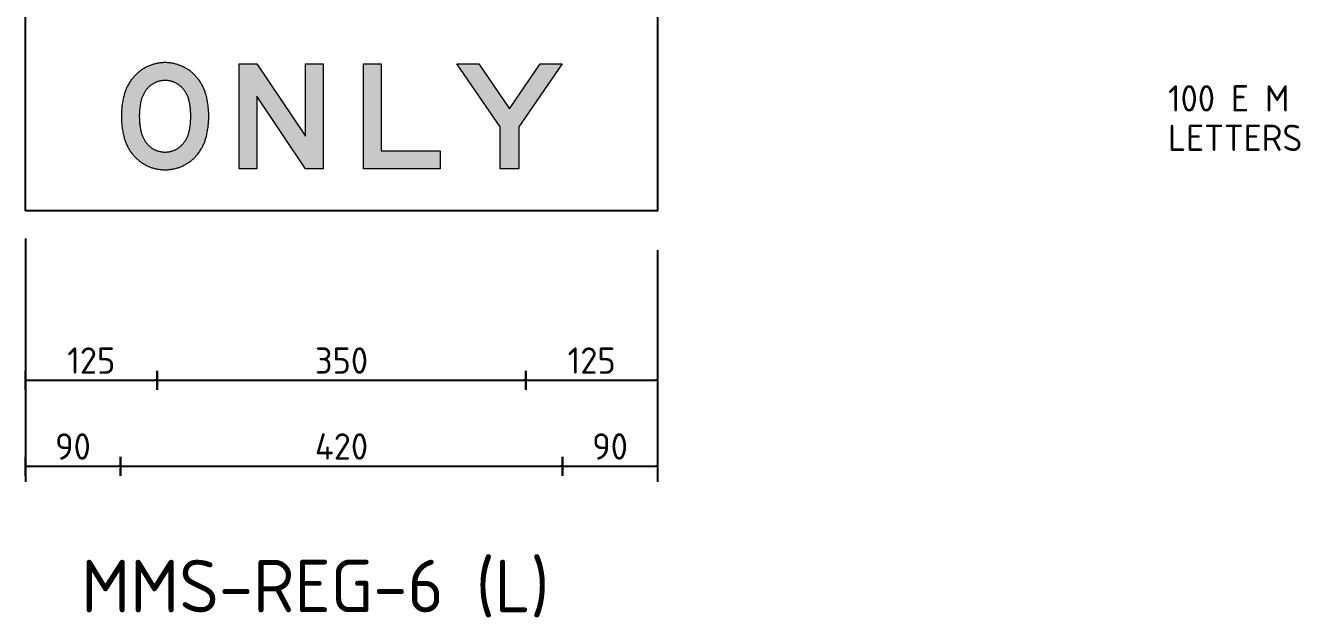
# Model space of a CAD drawing. Extents: x 0 to 420, y 0 to 297.
# Drawn here: x 80.7 to 201.7, y 155.5 to 211.7 of the extents above; entities that cross this region are included whole.
import ezdxf

# ---------------------------------------------------------------- set-up
doc = ezdxf.new("R2010")
doc.units = 0
doc.header["$LTSCALE"] = 0.3
doc.header["$MEASUREMENT"] = 0
doc.header["$PDMODE"] = 3
doc.layers.get('0').update_dxf_attribs({"linetype": 'CONTINUOUS'})
doc.layers.get('DEFPOINTS').update_dxf_attribs({"linetype": 'CONTINUOUS'})
for name, color, linetype in [('COMMENTS', 4, 'CONTINUOUS'), ('L25', 1, 'CONTINUOUS'), ('L35', 3, 'CONTINUOUS'), ('L50', 7, 'CONTINUOUS'), ('T25', 1, 'CONTINUOUS')]:
    doc.layers.add(name, color=color, linetype=linetype)
doc.styles.add('iso', font='iso3098b.shx')
doc.dimstyles.new('SIGNSDIM', dxfattribs={"dimtxt": 2.5, "dimasz": 0.2, "dimexe": 1.5, "dimexo": 2, "dimtad": 1, "dimdec": 4, "dimlfac": 10, "dimrnd": 1, "dimdsep": 46, "dimtxsty": 'iso', "dimblk": 'SGNDIM', "dimcen": 2.5, "dimse2": 1, "dimadec": 0, "dimazin": 0, "dimtfac": 1, "dimtdec": 4, "dimtix": 1, "dimtmove": 0, "dimatfit": 3, "dimldrblk": 'SGNDIM', "dimfxl": 1, "dimtolj": 1, "dimtzin": 0, "dimarcsym": 0})

# ---------------------------------------------------------------- blocks, each defined once
blk = doc.blocks.new('SGNDIM')
for p, q in [((0, 0), (-1, 0)), ((0, 4.5), (0, -4.5))]:
    blk.add_line(p, q)
blk = doc.blocks.new('*D3')
at = {"layer": 'DEFPOINTS', "color": 0}
for p in [(93.18883004244375, 201.4625686127101), (80.69893726384618, 193.5039175464923), (93.18883004244375, 178.0223832293132)]:
    blk.add_point(p, dxfattribs=at)
at = {"layer": 'T25', "color": 0, "lineweight": -2}
for p, q in [((80.69893726384618, 191.5039175464923), (80.69893726384618, 176.5223832293132)), ((80.89893726384618, 178.0223832293132), (92.98883004244375, 178.0223832293132))]:
    blk.add_line(p, q, dxfattribs=at)
at = {"layer": 'T25', "color": 0, "lineweight": -2, "xscale": 0.2, "yscale": 0.2, "zscale": 0.2, "rotation": 180}
blk.add_blockref('SGNDIM', (80.69893726384618, 178.0223832293132), dxfattribs=at)
at = {"layer": 'T25', "color": 0, "lineweight": -2, "xscale": 0.2, "yscale": 0.2, "zscale": 0.2}
blk.add_blockref('SGNDIM', (93.18883004244375, 178.0223832293132), dxfattribs=at)
at = {"layer": 'T25', "color": 0, "insert": (86.94388365314497, 179.8973832293132), "char_height": 2.5, "attachment_point": 5, "style": 'iso'}
blk.add_mtext('\\A1;125', dxfattribs=at)
blk = doc.blocks.new('*D4')
at = {"layer": 'DEFPOINTS', "color": 0}
for p in [(128.2090444852487, 201.3815366358817), (140.6989372638462, 192.3924640361748), (140.6989372638462, 178.0223832293132)]:
    blk.add_point(p, dxfattribs=at)
at = {"layer": 'T25', "color": 0, "lineweight": -2}
for p, q in [((140.6989372638462, 190.3924640361748), (140.6989372638462, 176.5223832293132)), ((128.4090444852486, 178.0223832293132), (140.4989372638462, 178.0223832293132))]:
    blk.add_line(p, q, dxfattribs=at)
at = {"layer": 'T25', "color": 0, "lineweight": -2, "xscale": 0.2, "yscale": 0.2, "zscale": 0.2, "rotation": 180}
blk.add_blockref('SGNDIM', (128.2090444852487, 178.0223832293132), dxfattribs=at)
at = {"layer": 'T25', "color": 0, "lineweight": -2, "xscale": 0.2, "yscale": 0.2, "zscale": 0.2}
blk.add_blockref('SGNDIM', (140.6989372638462, 178.0223832293132), dxfattribs=at)
at = {"layer": 'T25', "color": 0, "insert": (134.4539908745474, 179.8973832293132), "char_height": 2.5, "attachment_point": 5, "style": 'iso'}
blk.add_mtext('\\A1;125', dxfattribs=at)
blk = doc.blocks.new('*D8')
at = {"layer": 'DEFPOINTS', "color": 0}
for p in [(89.7087869725816, 195.8884151177892), (80.69893726384618, 182.0843361841211), (89.7087869725816, 169.8535556895479)]:
    blk.add_point(p, dxfattribs=at)
at = {"layer": 'T25', "color": 0, "lineweight": -2}
for p, q in [((80.69893726384618, 180.0843361841211), (80.69893726384618, 168.3535556895479)), ((80.89893726384618, 169.8535556895479), (89.5087869725816, 169.8535556895479))]:
    blk.add_line(p, q, dxfattribs=at)
at = {"layer": 'T25', "color": 0, "lineweight": -2, "xscale": 0.2, "yscale": 0.2, "zscale": 0.2, "rotation": 180}
blk.add_blockref('SGNDIM', (80.69893726384618, 169.8535556895479), dxfattribs=at)
at = {"layer": 'T25', "color": 0, "lineweight": -2, "xscale": 0.2, "yscale": 0.2, "zscale": 0.2}
blk.add_blockref('SGNDIM', (89.7087869725816, 169.8535556895479), dxfattribs=at)
at = {"layer": 'T25', "color": 0, "insert": (85.20386211821389, 171.7285556895479), "char_height": 2.5, "attachment_point": 5, "style": 'iso'}
blk.add_mtext('\\A1;90', dxfattribs=at)
blk = doc.blocks.new('*D9')
at = {"layer": 'DEFPOINTS', "color": 0}
for p in [(131.6890875551107, 196.0676725002574), (140.6989372638461, 185.6769033525966), (140.6989372638461, 169.8535556895479)]:
    blk.add_point(p, dxfattribs=at)
at = {"layer": 'T25', "color": 0, "lineweight": -2}
for p, q in [((140.6989372638461, 183.6769033525966), (140.6989372638461, 168.3535556895479)), ((131.8890875551107, 169.8535556895479), (140.4989372638461, 169.8535556895479))]:
    blk.add_line(p, q, dxfattribs=at)
at = {"layer": 'T25', "color": 0, "lineweight": -2, "xscale": 0.2, "yscale": 0.2, "zscale": 0.2, "rotation": 180}
blk.add_blockref('SGNDIM', (131.6890875551107, 169.8535556895479), dxfattribs=at)
at = {"layer": 'T25', "color": 0, "lineweight": -2, "xscale": 0.2, "yscale": 0.2, "zscale": 0.2}
blk.add_blockref('SGNDIM', (140.6989372638461, 169.8535556895479), dxfattribs=at)
at = {"layer": 'T25', "color": 0, "insert": (136.1940124094784, 171.7285556895479), "char_height": 2.5, "attachment_point": 5, "style": 'iso'}
blk.add_mtext('\\A1;90', dxfattribs=at)
blk = doc.blocks.new('*D11')
at = {"layer": 'DEFPOINTS', "color": 0}
for p in [(93.18883004244375, 179.6593249019581), (128.2090444852486, 179.6593249019581), (128.2090444852486, 178.0223832293132)]:
    blk.add_point(p, dxfattribs=at)
at = {"layer": 'T25', "color": 0, "lineweight": -2}
blk.add_line((93.38883004244376, 178.0223832293132), (128.0090444852486, 178.0223832293132), dxfattribs=at)
at = {"layer": 'T25', "color": 0, "lineweight": -2, "xscale": 0.2, "yscale": 0.2, "zscale": 0.2, "rotation": 180}
blk.add_blockref('SGNDIM', (93.18883004244375, 178.0223832293132), dxfattribs=at)
at = {"layer": 'T25', "color": 0, "lineweight": -2, "xscale": 0.2, "yscale": 0.2, "zscale": 0.2}
blk.add_blockref('SGNDIM', (128.2090444852486, 178.0223832293132), dxfattribs=at)
at = {"layer": 'T25', "color": 0, "insert": (110.6989372638462, 179.8973832293132), "char_height": 2.5, "attachment_point": 5, "style": 'iso'}
blk.add_mtext('\\A1;350', dxfattribs=at)
blk = doc.blocks.new('*D12')
at = {"layer": 'DEFPOINTS', "color": 0}
for p in [(89.7087869725816, 173.6000476085834), (131.6890875551107, 173.6000476085834), (131.6890875551107, 169.8535556895479)]:
    blk.add_point(p, dxfattribs=at)
at = {"layer": 'T25', "color": 0, "lineweight": -2}
blk.add_line((89.90878697258161, 169.8535556895479), (131.4890875551108, 169.8535556895479), dxfattribs=at)
at = {"layer": 'T25', "color": 0, "lineweight": -2, "xscale": 0.2, "yscale": 0.2, "zscale": 0.2, "rotation": 180}
blk.add_blockref('SGNDIM', (89.7087869725816, 169.8535556895479), dxfattribs=at)
at = {"layer": 'T25', "color": 0, "lineweight": -2, "xscale": 0.2, "yscale": 0.2, "zscale": 0.2}
blk.add_blockref('SGNDIM', (131.6890875551107, 169.8535556895479), dxfattribs=at)
at = {"layer": 'T25', "color": 0, "insert": (110.6989372638462, 171.7285556895479), "char_height": 2.5, "attachment_point": 5, "style": 'iso'}
blk.add_mtext('\\A1;420', dxfattribs=at)
blk = doc.blocks.new('BLK1DES')
at = {"layer": 'COMMENTS', "style": 'iso'}
for s, p in [('100 E M', (0, 0)), ('LETTERS', (0, -3.75))]:
    blk.add_text(s, height=2.5, dxfattribs=at).set_placement(p)

msp = doc.modelspace()

# ---------------------------------------------------------------- hatches: boundary and pattern name
at = {"layer": 'L25'}
h = msp.add_hatch(color=256, dxfattribs=at)
h.paths.add_polyline_path([(95.7464991035859, 205.6166871685214), (95.7106390864169, 205.6659946921287), (95.67029656710176, 205.7153022157361), (95.62995404778661, 205.7601272371974), (95.58512902632535, 205.8094347608048), (95.54030400486408, 205.8542597822661), (95.49547898340282, 205.8990848037273), (95.45065396194155, 205.9394273230425), (95.40134643833414, 205.9842523445037), (95.35203891472676, 206.0245948638189), (95.30273139111938, 206.0604548809879), (95.25342386751197, 206.100797400303), (95.19963384175844, 206.1366574174721), (95.14584381600494, 206.1680349324949), (95.09205379025141, 206.2038949496639), (95.03826376449791, 206.2352724646868), (94.98447373874438, 206.2621674775636), (94.92620121084474, 206.2935449925865), (94.86792868294509, 206.3204400054632), (94.80965615504545, 206.3428525161939), (94.7513836271458, 206.3652650269245), (94.69311109924615, 206.3876775376552), (94.6348385713465, 206.4100900483858), (94.57208354130071, 206.4280200569703), (94.51381101340107, 206.4459500655548), (94.45105598335527, 206.4593975719932), (94.38830095330951, 206.4728450784316), (94.32554592326375, 206.4818100827238), (94.26279089321798, 206.4952575891622), (94.20003586317222, 206.4997400913083), (94.13728083312643, 206.5087050956006), (94.07452580308063, 206.5131875977467), (94.01177077303487, 206.5131875977467), (93.9490157429891, 206.5131875977467), (93.88626071294334, 206.5131875977467), (93.82350568289758, 206.5131875977467), (93.76075065285178, 206.5087050956006), (93.69799562280599, 206.4997400913083), (93.63524059276023, 206.4952575891622), (93.57248556271446, 206.4818100827238), (93.5097305326687, 206.4728450784316), (93.4469755026229, 206.4593975719932), (93.38870297472326, 206.4459500655548), (93.3259479446775, 206.4280200569703), (93.26767541677785, 206.4100900483858), (93.20492038673206, 206.3876775376552), (93.14664785883241, 206.3652650269245), (93.08837533093276, 206.3428525161939), (93.03010280303312, 206.3204400054632), (92.97183027513347, 206.2935449925865), (92.91355774723382, 206.2621674775636), (92.8597677214803, 206.2352724646868), (92.8059776957268, 206.2038949496639), (92.75218766997327, 206.1680349324949), (92.69839764421977, 206.1366574174721), (92.64460761846624, 206.100797400303), (92.59530009485883, 206.0604548809879), (92.54599257125145, 206.0245948638189), (92.49668504764406, 205.9842523445037), (92.44737752403665, 205.9394273230425), (92.40255250257539, 205.8990848037273), (92.35772748111413, 205.8542597822661), (92.31290245965283, 205.8094347608048), (92.27255994033771, 205.7601272371974), (92.22773491887645, 205.7153022157361), (92.1873923995613, 205.6659946921287), (92.1515323823923, 205.6166871685214), (92.10670736093101, 205.5584146406217), (92.0663648416159, 205.500142112722), (92.02602232230075, 205.4373870826763), (91.99016230513172, 205.3791145547766), (91.95430228796272, 205.3163595247309), (91.91844227079372, 205.2536044946851), (91.88706475577084, 205.1908494646393), (91.85568724074793, 205.1236119324474), (91.82430972572504, 205.0608569024016), (91.79741471284828, 204.9936193702097), (91.77051969997152, 204.9263818380178), (91.7481071892409, 204.8591443058259), (91.72569467851025, 204.791906773634), (91.7032821677796, 204.7246692414421), (91.68535215919513, 204.6529492071041), (91.6674221506106, 204.5857116749122), (91.6494921420261, 204.5139916405742), (91.62707963129549, 204.4064115890671), (91.60914962271096, 204.294349035414), (91.59121961412646, 204.1822864817608), (91.57328960554196, 204.0702239281076), (91.55984209910355, 203.9581613744544), (91.5463945926652, 203.8460988208013), (91.53742958837293, 203.7340362671481), (91.52846458408067, 203.621973713495), (91.51949957978843, 203.5099111598418), (91.51501707764231, 203.3978486061886), (91.51053457549617, 203.2857860525355), (91.50605207335005, 203.1737234988823), (91.50605207335005, 203.057178443083), (91.51053457549617, 202.9451158894298), (91.51501707764231, 202.8330533357767), (91.51949957978843, 202.7209907821235), (91.52846458408067, 202.6089282284703), (91.53742958837293, 202.4968656748172), (91.5463945926652, 202.384803121164), (91.55984209910355, 202.2727405675108), (91.57328960554196, 202.1606780138576), (91.59121961412646, 202.0486154602045), (91.60914962271096, 201.9365529065513), (91.62707963129549, 201.8244903528982), (91.6494921420261, 201.7169103013911), (91.6674221506106, 201.6451902670531), (91.68535215919513, 201.5779527348612), (91.7032821677796, 201.5062327005232), (91.72569467851025, 201.4389951683312), (91.7481071892409, 201.3717576361394), (91.77051969997152, 201.3045201039475), (91.79741471284828, 201.2372825717555), (91.82430972572504, 201.1700450395637), (91.85568724074793, 201.1072900095179), (91.88706475577084, 201.040052477326), (91.91844227079372, 200.9772974472802), (91.95430228796272, 200.9145424172344), (91.99016230513172, 200.8517873871887), (92.02602232230075, 200.793514859289), (92.0663648416159, 200.7307598292432), (92.10670736093101, 200.6724873013436), (92.1515323823923, 200.6142147734439), (92.1873923995613, 200.5649072498366), (92.22773491887645, 200.5155997262291), (92.27255994033771, 200.4707747047679), (92.31290245965283, 200.4214671811605), (92.35772748111413, 200.3766421596992), (92.40255250257539, 200.331817138238), (92.44737752403665, 200.2914746189228), (92.49668504764406, 200.2466495974616), (92.54599257125145, 200.2063070781464), (92.59530009485883, 200.1704470609774), (92.64460761846624, 200.1301045416623), (92.69839764421977, 200.0942445244932), (92.75218766997327, 200.0628670094704), (92.8059776957268, 200.0270069923013), (92.8597677214803, 199.9956294772784), (92.91355774723382, 199.9687344644017), (92.97183027513347, 199.9373569493788), (93.03010280303312, 199.910461936502), (93.08837533093276, 199.8880494257714), (93.14664785883241, 199.8656369150408), (93.20492038673206, 199.8432244043101), (93.26767541677785, 199.8208118935795), (93.3259479446775, 199.802881884995), (93.38870297472326, 199.7849518764105), (93.4469755026229, 199.7715043699721), (93.5097305326687, 199.7580568635337), (93.57248556271446, 199.7490918592415), (93.63524059276023, 199.7356443528031), (93.69799562280599, 199.731161850657), (93.76075065285178, 199.7221968463647), (93.82350568289758, 199.7177143442186), (93.88626071294334, 199.7177143442186), (93.9490157429891, 199.7177143442186), (94.01177077303487, 199.7177143442186), (94.07452580308063, 199.7177143442186), (94.13728083312643, 199.7221968463647), (94.20003586317222, 199.731161850657), (94.26279089321798, 199.7356443528031), (94.32554592326375, 199.7490918592415), (94.38830095330951, 199.7580568635337), (94.45105598335527, 199.7715043699721), (94.51381101340107, 199.7849518764105), (94.57208354130071, 199.802881884995), (94.6348385713465, 199.8208118935795), (94.69311109924615, 199.8432244043101), (94.7513836271458, 199.8656369150408), (94.80965615504545, 199.8880494257714), (94.86792868294509, 199.910461936502), (94.92620121084474, 199.9373569493788), (94.98447373874438, 199.9687344644017), (95.03826376449791, 199.9956294772784), (95.09205379025141, 200.0270069923013), (95.14584381600494, 200.0628670094704), (95.19963384175844, 200.0942445244932), (95.25342386751197, 200.1301045416623), (95.30273139111938, 200.1704470609774), (95.35203891472676, 200.2063070781464), (95.40134643833414, 200.2466495974616), (95.45065396194155, 200.2914746189228), (95.49547898340282, 200.331817138238), (95.54030400486408, 200.3766421596992), (95.58512902632535, 200.4214671811605), (95.62995404778661, 200.4707747047679), (95.67029656710176, 200.5155997262291), (95.7106390864169, 200.5649072498366), (95.7464991035859, 200.6142147734439), (95.7913241250472, 200.6724873013436), (95.83166664436231, 200.7307598292432), (95.87200916367746, 200.793514859289), (95.90786918084649, 200.8517873871887), (95.94372919801549, 200.9145424172344), (95.97958921518449, 200.9772974472802), (96.01096673020737, 201.040052477326), (96.04234424523028, 201.1072900095179), (96.07372176025316, 201.1700450395637), (96.10061677312993, 201.2372825717555), (96.12751178600669, 201.3045201039475), (96.14992429673731, 201.3717576361394), (96.17681930961407, 201.4389951683312), (96.1947493181986, 201.5062327005232), (96.21716182892922, 201.5779527348612), (96.2306093353676, 201.6451902670531), (96.2485393439521, 201.7169103013911), (96.27095185468272, 201.8244903528982), (96.28888186326725, 201.9365529065513), (96.30681187185175, 202.0486154602045), (96.32474188043625, 202.1606780138576), (96.33818938687466, 202.2727405675108), (96.35163689331301, 202.384803121164), (96.3650843997514, 202.4968656748172), (96.37404940404366, 202.6089282284703), (96.37853190618978, 202.7209907821235), (96.38749691048204, 202.8330533357767), (96.38749691048204, 202.9451158894298), (96.39197941262816, 203.057178443083), (96.39197941262816, 203.1737234988823), (96.38749691048204, 203.2857860525355), (96.38749691048204, 203.3978486061886), (96.37853190618978, 203.5099111598418), (96.37404940404366, 203.621973713495), (96.3650843997514, 203.7340362671481), (96.35163689331301, 203.8460988208013), (96.33818938687466, 203.9581613744544), (96.32474188043625, 204.0702239281076), (96.30681187185175, 204.1822864817608), (96.28888186326725, 204.294349035414), (96.27095185468272, 204.4064115890671), (96.2485393439521, 204.5139916405742), (96.2306093353676, 204.5857116749122), (96.21716182892922, 204.6529492071041), (96.1947493181986, 204.7246692414421), (96.17681930961407, 204.791906773634), (96.14992429673731, 204.8591443058259), (96.12751178600669, 204.9263818380178), (96.10061677312993, 204.9936193702097), (96.07372176025316, 205.0608569024016), (96.04234424523028, 205.1236119324474), (96.01096673020737, 205.1908494646393), (95.97958921518449, 205.2536044946851), (95.94372919801549, 205.3163595247309), (95.90786918084649, 205.3791145547766), (95.87200916367746, 205.4373870826763), (95.83166664436231, 205.500142112722), (95.7913241250472, 205.5584146406217)], flags=16)
h.paths.add_polyline_path([(97.04642472596265, 206.7149001943224), (96.99263470020912, 206.7821377265143), (96.93884467445562, 206.8448927565601), (96.8850546487021, 206.9076477866058), (96.82678212080245, 206.9704028166516), (96.7685095929028, 207.0331578466974), (96.70575456285704, 207.0914303745971), (96.64748203495739, 207.1497029024967), (96.5847270049116, 207.2079754303963), (96.51748947271972, 207.2617654561498), (96.45473444267395, 207.3200379840495), (96.38749691048204, 207.3693455076569), (96.32025937829013, 207.4231355334104), (96.25302184609825, 207.4724430570178), (96.18130181176019, 207.5217505806252), (96.11406427956831, 207.5665756020865), (96.04234424523028, 207.6158831256939), (95.96614170874614, 207.656225645009), (95.89442167440808, 207.7010506664703), (95.82270164007008, 207.7413931857854), (95.7464991035859, 207.7817357051005), (95.67029656710176, 207.8175957222696), (95.59409403061761, 207.8534557394386), (95.51340899198732, 207.8893157566076), (95.43720645550317, 207.9206932716305), (95.35652141687291, 207.9520707866534), (95.28031888038873, 207.9834483016762), (95.19963384175844, 208.010343314553), (95.11894880312818, 208.0372383274298), (95.03826376449791, 208.0596508381604), (94.95757872586762, 208.082063348891), (94.87241118509121, 208.1044758596217), (94.79172614646092, 208.1224058682062), (94.7065586056845, 208.1403358767907), (94.62587356705424, 208.1582658853752), (94.54070602627783, 208.1717133918136), (94.45553848550142, 208.1806783961058), (94.37037094472501, 208.1896434003981), (94.28968590609475, 208.1986084046903), (94.20451836531834, 208.2075734089826), (94.11935082454193, 208.2120559111287), (94.03418328376551, 208.2120559111287), (93.9490157429891, 208.2165384132749), (93.8638482022127, 208.2120559111287), (93.77868066143628, 208.2120559111287), (93.69351312065987, 208.2075734089826), (93.61282808202958, 208.1986084046903), (93.5276605412532, 208.1896434003981), (93.44249300047679, 208.1806783961058), (93.35732545970038, 208.1717133918136), (93.27664042107011, 208.1582658853752), (93.1914728802937, 208.1403358767907), (93.10630533951729, 208.1224058682062), (93.025620300887, 208.1044758596217), (92.9449352622567, 208.082063348891), (92.8597677214803, 208.0596508381604), (92.77908268285003, 208.0372383274298), (92.69839764421977, 208.010343314553), (92.62219510773559, 207.9834483016762), (92.5415100691053, 207.9520707866534), (92.46082503047504, 207.9206932716305), (92.38462249399089, 207.8893157566076), (92.3039374553606, 207.8534557394386), (92.22773491887645, 207.8175957222696), (92.1515323823923, 207.7817357051005), (92.07981234805425, 207.7413931857854), (92.00360981157013, 207.7010506664703), (91.93188977723207, 207.656225645009), (91.86016974289407, 207.6158831256939), (91.78844970855602, 207.5665756020865), (91.71672967421802, 207.5217505806252), (91.64500963987996, 207.4724430570178), (91.57777210768808, 207.4231355334104), (91.51053457549617, 207.3693455076569), (91.44329704330426, 207.3200379840495), (91.38054201325849, 207.2617654561498), (91.31778698321273, 207.2079754303963), (91.25503195316696, 207.1497029024967), (91.19227692312117, 207.0914303745971), (91.13400439522152, 207.0331578466974), (91.07124936517576, 206.9704028166516), (91.01745933942223, 206.9076477866058), (90.95918681152259, 206.8448927565601), (90.90539678576908, 206.7821377265143), (90.85160676001556, 206.7149001943224), (90.79781673426203, 206.6431801599844), (90.7440267085085, 206.5714601256464), (90.69023668275497, 206.4997400913083), (90.64092915914759, 206.4235375548242), (90.5916216355402, 206.34733501834), (90.5423141119328, 206.2711324818559), (90.49748909047153, 206.1949299453717), (90.45266406901027, 206.1142449067414), (90.41232154969512, 206.0380423702572), (90.37197903037998, 205.957357331627), (90.33163651106486, 205.8766722929967), (90.29129399174971, 205.7915047522203), (90.25543397458068, 205.71081971359), (90.2240564595578, 205.6256521728136), (90.1881964423888, 205.5449671341833), (90.15681892736592, 205.4597995934069), (90.12992391448915, 205.3746320526305), (90.10302890161239, 205.2894645118541), (90.07613388873563, 205.2042969710777), (90.05372137800498, 205.1146469281552), (90.0223438629821, 204.9981018723558), (89.99544885010533, 204.8860393187027), (89.97303633937472, 204.7694942629034), (89.94614132649795, 204.6529492071041), (89.92821131791345, 204.5364041513048), (89.9057988071828, 204.4153765933594), (89.8878687985983, 204.2988315375601), (89.8699387900138, 204.1822864817608), (89.8564912835754, 204.0657414259615), (89.84304377713704, 203.9447138680161), (89.82959627069866, 203.8281688122168), (89.8206312664064, 203.7071412542714), (89.81614876426028, 203.5905961984721), (89.80718375996804, 203.4740511426728), (89.8027012578219, 203.3530235847274), (89.8027012578219, 203.2364785289281), (89.79821875567575, 203.1154509709826), (89.8027012578219, 202.9944234130372), (89.8027012578219, 202.8778783572379), (89.80718375996804, 202.7568507992925), (89.81614876426028, 202.6403057434932), (89.8206312664064, 202.5237606876939), (89.82959627069866, 202.4027331297485), (89.84304377713704, 202.2861880739492), (89.8564912835754, 202.1651605160038), (89.8699387900138, 202.0486154602045), (89.8878687985983, 201.9320704044052), (89.9057988071828, 201.8155253486059), (89.92821131791345, 201.6944977906605), (89.94614132649795, 201.5779527348612), (89.97303633937472, 201.4614076790619), (89.99544885010533, 201.3448626232626), (90.0223438629821, 201.2328000696094), (90.05372137800498, 201.1162550138101), (90.07613388873563, 201.0266049708876), (90.10302890161239, 200.9414374301112), (90.12992391448915, 200.8562698893348), (90.15681892736592, 200.7711023485584), (90.1881964423888, 200.685934807782), (90.2240564595578, 200.6052497691517), (90.25543397458068, 200.5200822283753), (90.29129399174971, 200.439397189745), (90.33163651106486, 200.3542296489686), (90.37197903037998, 200.2735446103383), (90.41232154969512, 200.192859571708), (90.45266406901027, 200.1166570352239), (90.49748909047153, 200.0359719965936), (90.5423141119328, 199.9597694601094), (90.5916216355402, 199.8835669236253), (90.64092915914759, 199.8073643871411), (90.69023668275497, 199.731161850657), (90.7440267085085, 199.6594418163189), (90.79781673426203, 199.5877217819809), (90.85160676001556, 199.5160017476429), (90.90539678576908, 199.448764215451), (90.95918681152259, 199.3860091854052), (91.01745933942223, 199.3232541553595), (91.07573186732188, 199.2604991253137), (91.13400439522152, 199.1977440952679), (91.19227692312117, 199.1394715673682), (91.25503195316696, 199.0811990394686), (91.31778698321273, 199.0274090137151), (91.38054201325849, 198.9691364858154), (91.4477795454504, 198.9153464600619), (91.51501707764231, 198.8615564343084), (91.5822546098342, 198.812248910701), (91.6494921420261, 198.7629413870936), (91.71672967421802, 198.7136338634862), (91.78844970855602, 198.6688088420249), (91.86016974289407, 198.6195013184175), (91.93188977723207, 198.5791587991024), (92.00809231371625, 198.5343337776411), (92.07981234805425, 198.493991258326), (92.15601488453842, 198.4536487390109), (92.23221742102257, 198.4177887218418), (92.30841995750671, 198.3819287046728), (92.38462249399089, 198.3460686875038), (92.46530753262118, 198.3146911724809), (92.5415100691053, 198.2833136574581), (92.62219510773559, 198.2564186445813), (92.70288014636589, 198.2295236317045), (92.78356518499618, 198.2026286188278), (92.86425022362644, 198.1802161080971), (92.9449352622567, 198.1578035973665), (93.025620300887, 198.1353910866359), (93.11078784166341, 198.1174610780513), (93.1914728802937, 198.0995310694668), (93.27664042107011, 198.0860835630285), (93.35732545970038, 198.0726360565901), (93.44249300047679, 198.0591885501517), (93.5276605412532, 198.0502235458595), (93.61282808202958, 198.0412585415672), (93.69799562280599, 198.0367760394211), (93.77868066143628, 198.0322935372749), (93.8638482022127, 198.0278110351288), (93.9490157429891, 198.0278110351288), (94.03418328376551, 198.0278110351288), (94.11935082454193, 198.0322935372749), (94.20451836531834, 198.0367760394211), (94.28968590609475, 198.0412585415672), (94.37037094472501, 198.0502235458595), (94.45553848550142, 198.0591885501517), (94.54070602627783, 198.0726360565901), (94.6213910649081, 198.0860835630285), (94.7065586056845, 198.0995310694668), (94.7872436443148, 198.1174610780513), (94.87241118509121, 198.1353910866359), (94.9530962237215, 198.1578035973665), (95.03378126235177, 198.1802161080971), (95.11894880312818, 198.2026286188278), (95.19963384175844, 198.2295236317045), (95.27583637824262, 198.2564186445813), (95.35652141687291, 198.2833136574581), (95.43720645550317, 198.3146911724809), (95.51340899198732, 198.3460686875038), (95.5896115284715, 198.3819287046728), (95.66581406495564, 198.4177887218418), (95.74201660143979, 198.4536487390109), (95.81821913792396, 198.493991258326), (95.89442167440808, 198.5343337776411), (95.96614170874614, 198.5791587991024), (96.03786174308414, 198.6195013184175), (96.10958177742219, 198.6688088420249), (96.18130181176019, 198.7136338634862), (96.2485393439521, 198.7629413870936), (96.32025937829013, 198.812248910701), (96.38749691048204, 198.8615564343084), (96.4502519405278, 198.9153464600619), (96.51748947271972, 198.9691364858154), (96.58024450276548, 199.0274090137151), (96.64299953281125, 199.0811990394686), (96.70575456285704, 199.1394715673682), (96.76402709075668, 199.1977440952679), (96.82678212080245, 199.2604991253137), (96.88057214655598, 199.3232541553595), (96.93884467445562, 199.3860091854052), (96.99263470020912, 199.448764215451), (97.04642472596265, 199.5160017476429), (97.1046972538623, 199.5877217819809), (97.15400477746971, 199.6594418163189), (97.20779480322324, 199.731161850657), (97.25710232683062, 199.8073643871411), (97.306409850438, 199.8835669236253), (97.35571737404541, 199.9597694601094), (97.40054239550668, 200.0359719965936), (97.44536741696794, 200.1166570352239), (97.4901924384292, 200.192859571708), (97.53053495774435, 200.2735446103383), (97.56639497491335, 200.3542296489686), (97.6067374942285, 200.439397189745), (97.64259751139753, 200.5200822283753), (97.67845752856653, 200.6052497691517), (97.70983504358941, 200.685934807782), (97.74121255861229, 200.7711023485584), (97.76810757148905, 200.8562698893348), (97.79948508651194, 200.9414374301112), (97.82189759724258, 201.0266049708876), (97.84879261011935, 201.1162550138101), (97.87568762299611, 201.2328000696094), (97.90258263587288, 201.3448626232626), (97.92947764874964, 201.4614076790619), (97.95189015948026, 201.5779527348612), (97.97430267021088, 201.6944977906605), (97.9922326787954, 201.8155253486059), (98.0101626873799, 201.9320704044052), (98.0280926959644, 202.0486154602045), (98.04154020240281, 202.1651605160038), (98.05498770884117, 202.2861880739492), (98.06843521527955, 202.4027331297485), (98.07740021957181, 202.5237606876939), (98.08636522386405, 202.6403057434932), (98.09084772601017, 202.7568507992925), (98.09533022815631, 202.8778783572379), (98.09981273030246, 202.9944234130372), (98.09981273030246, 203.1154509709826), (98.09981273030246, 203.2364785289281), (98.09533022815631, 203.3530235847274), (98.09084772601017, 203.4740511426728), (98.08636522386405, 203.5905961984721), (98.07740021957181, 203.7071412542714), (98.06843521527955, 203.8281688122168), (98.05498770884117, 203.9447138680161), (98.04154020240281, 204.0657414259615), (98.0280926959644, 204.1822864817608), (98.0101626873799, 204.2988315375601), (97.9922326787954, 204.4153765933594), (97.97430267021088, 204.5364041513048), (97.95189015948026, 204.6529492071041), (97.92947764874964, 204.7694942629034), (97.90258263587288, 204.8860393187027), (97.87568762299611, 204.9981018723558), (97.84879261011935, 205.1146469281552), (97.82189759724258, 205.2042969710777), (97.79948508651194, 205.2894645118541), (97.76810757148905, 205.3746320526305), (97.74121255861229, 205.4597995934069), (97.70983504358941, 205.5449671341833), (97.67845752856653, 205.6256521728136), (97.64259751139753, 205.71081971359), (97.6067374942285, 205.7915047522203), (97.56639497491335, 205.8766722929967), (97.53053495774435, 205.957357331627), (97.4901924384292, 206.0380423702572), (97.44536741696794, 206.1142449067414), (97.40054239550668, 206.1949299453717), (97.35571737404541, 206.2711324818559), (97.306409850438, 206.34733501834), (97.25710232683062, 206.4235375548242), (97.20779480322324, 206.4997400913083), (97.15400477746971, 206.5714601256464), (97.1046972538623, 206.6431801599844)])
h.paths.add_polyline_path([(100.9730966059697, 208.1134408639139), (102.6719649193517, 208.1134408639139), (107.2710121212777, 201.2148700610249), (107.2710121212777, 208.1134408639139), (108.9698804346597, 208.1134408639139), (108.9698804346597, 198.1174610780513), (107.2710121212777, 198.1174610780513), (102.6719649193517, 205.0160318809404), (102.6719649193517, 198.1174610780513), (100.9730966059697, 198.1174610780513)])
h.paths.add_polyline_path([(112.7755247567213, 208.1134408639139), (114.4743930701033, 208.1134408639139), (114.4743930701033, 199.8163293914334), (120.0730382506156, 199.8163293914334), (120.0730382506156, 198.1174610780513), (112.7755247567213, 198.1174610780513)])
h.paths.add_polyline_path([(121.6508790060522, 208.1134408639139), (123.7531725125856, 208.1134408639139), (126.6488688989835, 203.8147213057784), (129.5490477875275, 208.1134408639139), (131.6468587919148, 208.1134408639139), (127.549851830355, 202.1158529923964), (127.549851830355, 198.1174610780513), (125.747885967612, 198.1174610780513), (125.747885967612, 202.1158529923964)])

# ---------------------------------------------------------------- linework, layer by layer
msp.add_lwpolyline([(80.69893726384618, 194.1262811572662), (80.69893726384618, 254.1262811572662), (140.6989372638462, 254.1262811572662), (140.6989372638462, 194.1262811572662), (80.69893726384618, 194.1262811572662)], close=True, dxfattribs=at)
at = {"layer": 'L25', "lineweight": 0}
for points in [[(97.04642472596265, 206.7149001943224), (96.99263470020912, 206.7821377265143), (96.93884467445562, 206.8448927565601), (96.8850546487021, 206.9076477866058), (96.82678212080245, 206.9704028166516), (96.7685095929028, 207.0331578466974), (96.70575456285704, 207.0914303745971), (96.64748203495739, 207.1497029024967), (96.5847270049116, 207.2079754303963), (96.51748947271972, 207.2617654561498), (96.45473444267395, 207.3200379840495), (96.38749691048204, 207.3693455076569), (96.32025937829013, 207.4231355334104), (96.25302184609825, 207.4724430570178), (96.18130181176019, 207.5217505806252), (96.11406427956831, 207.5665756020865), (96.04234424523028, 207.6158831256939), (95.96614170874614, 207.656225645009), (95.89442167440808, 207.7010506664703), (95.82270164007008, 207.7413931857854), (95.7464991035859, 207.7817357051005), (95.67029656710176, 207.8175957222696), (95.59409403061761, 207.8534557394386), (95.51340899198732, 207.8893157566076), (95.43720645550317, 207.9206932716305), (95.35652141687291, 207.9520707866534), (95.28031888038873, 207.9834483016762), (95.19963384175844, 208.010343314553), (95.11894880312818, 208.0372383274298), (95.03826376449791, 208.0596508381604), (94.95757872586762, 208.082063348891), (94.87241118509121, 208.1044758596217), (94.79172614646092, 208.1224058682062), (94.7065586056845, 208.1403358767907), (94.62587356705424, 208.1582658853752), (94.54070602627783, 208.1717133918136), (94.45553848550142, 208.1806783961058), (94.37037094472501, 208.1896434003981), (94.28968590609475, 208.1986084046903), (94.20451836531834, 208.2075734089826), (94.11935082454193, 208.2120559111287), (94.03418328376551, 208.2120559111287), (93.9490157429891, 208.2165384132749), (93.8638482022127, 208.2120559111287), (93.77868066143628, 208.2120559111287), (93.69351312065987, 208.2075734089826), (93.61282808202958, 208.1986084046903), (93.5276605412532, 208.1896434003981), (93.44249300047679, 208.1806783961058), (93.35732545970038, 208.1717133918136), (93.27664042107011, 208.1582658853752), (93.1914728802937, 208.1403358767907), (93.10630533951729, 208.1224058682062), (93.025620300887, 208.1044758596217), (92.9449352622567, 208.082063348891), (92.8597677214803, 208.0596508381604), (92.77908268285003, 208.0372383274298), (92.69839764421977, 208.010343314553), (92.62219510773559, 207.9834483016762), (92.5415100691053, 207.9520707866534), (92.46082503047504, 207.9206932716305), (92.38462249399089, 207.8893157566076), (92.3039374553606, 207.8534557394386), (92.22773491887645, 207.8175957222696), (92.1515323823923, 207.7817357051005), (92.07981234805425, 207.7413931857854), (92.00360981157013, 207.7010506664703), (91.93188977723207, 207.656225645009), (91.86016974289407, 207.6158831256939), (91.78844970855602, 207.5665756020865), (91.71672967421802, 207.5217505806252), (91.64500963987996, 207.4724430570178), (91.57777210768808, 207.4231355334104), (91.51053457549617, 207.3693455076569), (91.44329704330426, 207.3200379840495), (91.38054201325849, 207.2617654561498), (91.31778698321273, 207.2079754303963), (91.25503195316696, 207.1497029024967), (91.19227692312117, 207.0914303745971), (91.13400439522152, 207.0331578466974), (91.07124936517576, 206.9704028166516), (91.01745933942223, 206.9076477866058), (90.95918681152259, 206.8448927565601), (90.90539678576908, 206.7821377265143), (90.85160676001556, 206.7149001943224), (90.79781673426203, 206.6431801599844), (90.7440267085085, 206.5714601256464), (90.69023668275497, 206.4997400913083), (90.64092915914759, 206.4235375548242), (90.5916216355402, 206.34733501834), (90.5423141119328, 206.2711324818559), (90.49748909047153, 206.1949299453717), (90.45266406901027, 206.1142449067414), (90.41232154969512, 206.0380423702572), (90.37197903037998, 205.957357331627), (90.33163651106486, 205.8766722929967), (90.29129399174971, 205.7915047522203), (90.25543397458068, 205.71081971359), (90.2240564595578, 205.6256521728136), (90.1881964423888, 205.5449671341833), (90.15681892736592, 205.4597995934069), (90.12992391448915, 205.3746320526305), (90.10302890161239, 205.2894645118541), (90.07613388873563, 205.2042969710777), (90.05372137800498, 205.1146469281552), (90.0223438629821, 204.9981018723558), (89.99544885010533, 204.8860393187027), (89.97303633937472, 204.7694942629034), (89.94614132649795, 204.6529492071041), (89.92821131791345, 204.5364041513048), (89.9057988071828, 204.4153765933594), (89.8878687985983, 204.2988315375601), (89.8699387900138, 204.1822864817608), (89.8564912835754, 204.0657414259615), (89.84304377713704, 203.9447138680161), (89.82959627069866, 203.8281688122168), (89.8206312664064, 203.7071412542714), (89.81614876426028, 203.5905961984721), (89.80718375996804, 203.4740511426728), (89.8027012578219, 203.3530235847274), (89.8027012578219, 203.2364785289281), (89.79821875567575, 203.1154509709826), (89.8027012578219, 202.9944234130372), (89.8027012578219, 202.8778783572379), (89.80718375996804, 202.7568507992925), (89.81614876426028, 202.6403057434932), (89.8206312664064, 202.5237606876939), (89.82959627069866, 202.4027331297485), (89.84304377713704, 202.2861880739492), (89.8564912835754, 202.1651605160038), (89.8699387900138, 202.0486154602045), (89.8878687985983, 201.9320704044052), (89.9057988071828, 201.8155253486059), (89.92821131791345, 201.6944977906605), (89.94614132649795, 201.5779527348612), (89.97303633937472, 201.4614076790619), (89.99544885010533, 201.3448626232626), (90.0223438629821, 201.2328000696094), (90.05372137800498, 201.1162550138101), (90.07613388873563, 201.0266049708876), (90.10302890161239, 200.9414374301112), (90.12992391448915, 200.8562698893348), (90.15681892736592, 200.7711023485584), (90.1881964423888, 200.685934807782), (90.2240564595578, 200.6052497691517), (90.25543397458068, 200.5200822283753), (90.29129399174971, 200.439397189745), (90.33163651106486, 200.3542296489686), (90.37197903037998, 200.2735446103383), (90.41232154969512, 200.192859571708), (90.45266406901027, 200.1166570352239), (90.49748909047153, 200.0359719965936), (90.5423141119328, 199.9597694601094), (90.5916216355402, 199.8835669236253), (90.64092915914759, 199.8073643871411), (90.69023668275497, 199.731161850657), (90.7440267085085, 199.6594418163189), (90.79781673426203, 199.5877217819809), (90.85160676001556, 199.5160017476429), (90.90539678576908, 199.448764215451), (90.95918681152259, 199.3860091854052), (91.01745933942223, 199.3232541553595), (91.07573186732188, 199.2604991253137), (91.13400439522152, 199.1977440952679), (91.19227692312117, 199.1394715673682), (91.25503195316696, 199.0811990394686), (91.31778698321273, 199.0274090137151), (91.38054201325849, 198.9691364858154), (91.4477795454504, 198.9153464600619), (91.51501707764231, 198.8615564343084), (91.5822546098342, 198.812248910701), (91.6494921420261, 198.7629413870936), (91.71672967421802, 198.7136338634862), (91.78844970855602, 198.6688088420249), (91.86016974289407, 198.6195013184175), (91.93188977723207, 198.5791587991024), (92.00809231371625, 198.5343337776411), (92.07981234805425, 198.493991258326), (92.15601488453842, 198.4536487390109), (92.23221742102257, 198.4177887218418), (92.30841995750671, 198.3819287046728), (92.38462249399089, 198.3460686875038), (92.46530753262118, 198.3146911724809), (92.5415100691053, 198.2833136574581), (92.62219510773559, 198.2564186445813), (92.70288014636589, 198.2295236317045), (92.78356518499618, 198.2026286188278), (92.86425022362644, 198.1802161080971), (92.9449352622567, 198.1578035973665), (93.025620300887, 198.1353910866359), (93.11078784166341, 198.1174610780513), (93.1914728802937, 198.0995310694668), (93.27664042107011, 198.0860835630285), (93.35732545970038, 198.0726360565901), (93.44249300047679, 198.0591885501517), (93.5276605412532, 198.0502235458595), (93.61282808202958, 198.0412585415672), (93.69799562280599, 198.0367760394211), (93.77868066143628, 198.0322935372749), (93.8638482022127, 198.0278110351288), (93.9490157429891, 198.0278110351288), (94.03418328376551, 198.0278110351288), (94.11935082454193, 198.0322935372749), (94.20451836531834, 198.0367760394211), (94.28968590609475, 198.0412585415672), (94.37037094472501, 198.0502235458595), (94.45553848550142, 198.0591885501517), (94.54070602627783, 198.0726360565901), (94.6213910649081, 198.0860835630285), (94.7065586056845, 198.0995310694668), (94.7872436443148, 198.1174610780513), (94.87241118509121, 198.1353910866359), (94.9530962237215, 198.1578035973665), (95.03378126235177, 198.1802161080971), (95.11894880312818, 198.2026286188278), (95.19963384175844, 198.2295236317045), (95.27583637824262, 198.2564186445813), (95.35652141687291, 198.2833136574581), (95.43720645550317, 198.3146911724809), (95.51340899198732, 198.3460686875038), (95.5896115284715, 198.3819287046728), (95.66581406495564, 198.4177887218418), (95.74201660143979, 198.4536487390109), (95.81821913792396, 198.493991258326), (95.89442167440808, 198.5343337776411), (95.96614170874614, 198.5791587991024), (96.03786174308414, 198.6195013184175), (96.10958177742219, 198.6688088420249), (96.18130181176019, 198.7136338634862), (96.2485393439521, 198.7629413870936), (96.32025937829013, 198.812248910701), (96.38749691048204, 198.8615564343084), (96.4502519405278, 198.9153464600619), (96.51748947271972, 198.9691364858154), (96.58024450276548, 199.0274090137151), (96.64299953281125, 199.0811990394686), (96.70575456285704, 199.1394715673682), (96.76402709075668, 199.1977440952679), (96.82678212080245, 199.2604991253137), (96.88057214655598, 199.3232541553595), (96.93884467445562, 199.3860091854052), (96.99263470020912, 199.448764215451), (97.04642472596265, 199.5160017476429), (97.1046972538623, 199.5877217819809), (97.15400477746971, 199.6594418163189), (97.20779480322324, 199.731161850657), (97.25710232683062, 199.8073643871411), (97.306409850438, 199.8835669236253), (97.35571737404541, 199.9597694601094), (97.40054239550668, 200.0359719965936), (97.44536741696794, 200.1166570352239), (97.4901924384292, 200.192859571708), (97.53053495774435, 200.2735446103383), (97.56639497491335, 200.3542296489686), (97.6067374942285, 200.439397189745), (97.64259751139753, 200.5200822283753), (97.67845752856653, 200.6052497691517), (97.70983504358941, 200.685934807782), (97.74121255861229, 200.7711023485584), (97.76810757148905, 200.8562698893348), (97.79948508651194, 200.9414374301112), (97.82189759724258, 201.0266049708876), (97.84879261011935, 201.1162550138101), (97.87568762299611, 201.2328000696094), (97.90258263587288, 201.3448626232626), (97.92947764874964, 201.4614076790619), (97.95189015948026, 201.5779527348612), (97.97430267021088, 201.6944977906605), (97.9922326787954, 201.8155253486059), (98.0101626873799, 201.9320704044052), (98.0280926959644, 202.0486154602045), (98.04154020240281, 202.1651605160038), (98.05498770884117, 202.2861880739492), (98.06843521527955, 202.4027331297485), (98.07740021957181, 202.5237606876939), (98.08636522386405, 202.6403057434932), (98.09084772601017, 202.7568507992925), (98.09533022815631, 202.8778783572379), (98.09981273030246, 202.9944234130372), (98.09981273030246, 203.1154509709826), (98.09981273030246, 203.2364785289281), (98.09533022815631, 203.3530235847274), (98.09084772601017, 203.4740511426728), (98.08636522386405, 203.5905961984721), (98.07740021957181, 203.7071412542714), (98.06843521527955, 203.8281688122168), (98.05498770884117, 203.9447138680161), (98.04154020240281, 204.0657414259615), (98.0280926959644, 204.1822864817608), (98.0101626873799, 204.2988315375601), (97.9922326787954, 204.4153765933594), (97.97430267021088, 204.5364041513048), (97.95189015948026, 204.6529492071041), (97.92947764874964, 204.7694942629034), (97.90258263587288, 204.8860393187027), (97.87568762299611, 204.9981018723558), (97.84879261011935, 205.1146469281552), (97.82189759724258, 205.2042969710777), (97.79948508651194, 205.2894645118541), (97.76810757148905, 205.3746320526305), (97.74121255861229, 205.4597995934069), (97.70983504358941, 205.5449671341833), (97.67845752856653, 205.6256521728136), (97.64259751139753, 205.71081971359), (97.6067374942285, 205.7915047522203), (97.56639497491335, 205.8766722929967), (97.53053495774435, 205.957357331627), (97.4901924384292, 206.0380423702572), (97.44536741696794, 206.1142449067414), (97.40054239550668, 206.1949299453717), (97.35571737404541, 206.2711324818559), (97.306409850438, 206.34733501834), (97.25710232683062, 206.4235375548242), (97.20779480322324, 206.4997400913083), (97.15400477746971, 206.5714601256464), (97.1046972538623, 206.6431801599844)], [(100.9730966059697, 208.1134408639139), (102.6719649193517, 208.1134408639139), (107.2710121212777, 201.2148700610249), (107.2710121212777, 208.1134408639139), (108.9698804346597, 208.1134408639139), (108.9698804346597, 198.1174610780513), (107.2710121212777, 198.1174610780513), (102.6719649193517, 205.0160318809404), (102.6719649193517, 198.1174610780513), (100.9730966059697, 198.1174610780513), (100.9730966059697, 208.1134408639139)], [(112.7755247567213, 208.1134408639139), (114.4743930701033, 208.1134408639139), (114.4743930701033, 199.8163293914334), (120.0730382506156, 199.8163293914334), (120.0730382506156, 198.1174610780513), (112.7755247567213, 198.1174610780513), (112.7755247567213, 208.1134408639139)], [(121.6508790060522, 208.1134408639139), (123.7531725125856, 208.1134408639139), (126.6488688989835, 203.8147213057784), (129.5490477875275, 208.1134408639139), (131.6468587919148, 208.1134408639139), (127.549851830355, 202.1158529923964), (127.549851830355, 198.1174610780513), (125.747885967612, 198.1174610780513), (125.747885967612, 202.1158529923964), (121.6508790060522, 208.1134408639139)], [(95.7464991035859, 205.6166871685214), (95.7106390864169, 205.6659946921287), (95.67029656710176, 205.7153022157361), (95.62995404778661, 205.7601272371974), (95.58512902632535, 205.8094347608048), (95.54030400486408, 205.8542597822661), (95.49547898340282, 205.8990848037273), (95.45065396194155, 205.9394273230425), (95.40134643833414, 205.9842523445037), (95.35203891472676, 206.0245948638189), (95.30273139111938, 206.0604548809879), (95.25342386751197, 206.100797400303), (95.19963384175844, 206.1366574174721), (95.14584381600494, 206.1680349324949), (95.09205379025141, 206.2038949496639), (95.03826376449791, 206.2352724646868), (94.98447373874438, 206.2621674775636), (94.92620121084474, 206.2935449925865), (94.86792868294509, 206.3204400054632), (94.80965615504545, 206.3428525161939), (94.7513836271458, 206.3652650269245), (94.69311109924615, 206.3876775376552), (94.6348385713465, 206.4100900483858), (94.57208354130071, 206.4280200569703), (94.51381101340107, 206.4459500655548), (94.45105598335527, 206.4593975719932), (94.38830095330951, 206.4728450784316), (94.32554592326375, 206.4818100827238), (94.26279089321798, 206.4952575891622), (94.20003586317222, 206.4997400913083), (94.13728083312643, 206.5087050956006), (94.07452580308063, 206.5131875977467), (94.01177077303487, 206.5131875977467), (93.9490157429891, 206.5131875977467), (93.88626071294334, 206.5131875977467), (93.82350568289758, 206.5131875977467), (93.76075065285178, 206.5087050956006), (93.69799562280599, 206.4997400913083), (93.63524059276023, 206.4952575891622), (93.57248556271446, 206.4818100827238), (93.5097305326687, 206.4728450784316), (93.4469755026229, 206.4593975719932), (93.38870297472326, 206.4459500655548), (93.3259479446775, 206.4280200569703), (93.26767541677785, 206.4100900483858), (93.20492038673206, 206.3876775376552), (93.14664785883241, 206.3652650269245), (93.08837533093276, 206.3428525161939), (93.03010280303312, 206.3204400054632), (92.97183027513347, 206.2935449925865), (92.91355774723382, 206.2621674775636), (92.8597677214803, 206.2352724646868), (92.8059776957268, 206.2038949496639), (92.75218766997327, 206.1680349324949), (92.69839764421977, 206.1366574174721), (92.64460761846624, 206.100797400303), (92.59530009485883, 206.0604548809879), (92.54599257125145, 206.0245948638189), (92.49668504764406, 205.9842523445037), (92.44737752403665, 205.9394273230425), (92.40255250257539, 205.8990848037273), (92.35772748111413, 205.8542597822661), (92.31290245965283, 205.8094347608048), (92.27255994033771, 205.7601272371974), (92.22773491887645, 205.7153022157361), (92.1873923995613, 205.6659946921287), (92.1515323823923, 205.6166871685214), (92.10670736093101, 205.5584146406217), (92.0663648416159, 205.500142112722), (92.02602232230075, 205.4373870826763), (91.99016230513172, 205.3791145547766), (91.95430228796272, 205.3163595247309), (91.91844227079372, 205.2536044946851), (91.88706475577084, 205.1908494646393), (91.85568724074793, 205.1236119324474), (91.82430972572504, 205.0608569024016), (91.79741471284828, 204.9936193702097), (91.77051969997152, 204.9263818380178), (91.7481071892409, 204.8591443058259), (91.72569467851025, 204.791906773634), (91.7032821677796, 204.7246692414421), (91.68535215919513, 204.6529492071041), (91.6674221506106, 204.5857116749122), (91.6494921420261, 204.5139916405742), (91.62707963129549, 204.4064115890671), (91.60914962271096, 204.294349035414), (91.59121961412646, 204.1822864817608), (91.57328960554196, 204.0702239281076), (91.55984209910355, 203.9581613744544), (91.5463945926652, 203.8460988208013), (91.53742958837293, 203.7340362671481), (91.52846458408067, 203.621973713495), (91.51949957978843, 203.5099111598418), (91.51501707764231, 203.3978486061886), (91.51053457549617, 203.2857860525355), (91.50605207335005, 203.1737234988823), (91.50605207335005, 203.057178443083), (91.51053457549617, 202.9451158894298), (91.51501707764231, 202.8330533357767), (91.51949957978843, 202.7209907821235), (91.52846458408067, 202.6089282284703), (91.53742958837293, 202.4968656748172), (91.5463945926652, 202.384803121164), (91.55984209910355, 202.2727405675108), (91.57328960554196, 202.1606780138576), (91.59121961412646, 202.0486154602045), (91.60914962271096, 201.9365529065513), (91.62707963129549, 201.8244903528982), (91.6494921420261, 201.7169103013911), (91.6674221506106, 201.6451902670531), (91.68535215919513, 201.5779527348612), (91.7032821677796, 201.5062327005232), (91.72569467851025, 201.4389951683312), (91.7481071892409, 201.3717576361394), (91.77051969997152, 201.3045201039475), (91.79741471284828, 201.2372825717555), (91.82430972572504, 201.1700450395637), (91.85568724074793, 201.1072900095179), (91.88706475577084, 201.040052477326), (91.91844227079372, 200.9772974472802), (91.95430228796272, 200.9145424172344), (91.99016230513172, 200.8517873871887), (92.02602232230075, 200.793514859289), (92.0663648416159, 200.7307598292432), (92.10670736093101, 200.6724873013436), (92.1515323823923, 200.6142147734439), (92.1873923995613, 200.5649072498366), (92.22773491887645, 200.5155997262291), (92.27255994033771, 200.4707747047679), (92.31290245965283, 200.4214671811605), (92.35772748111413, 200.3766421596992), (92.40255250257539, 200.331817138238), (92.44737752403665, 200.2914746189228), (92.49668504764406, 200.2466495974616), (92.54599257125145, 200.2063070781464), (92.59530009485883, 200.1704470609774), (92.64460761846624, 200.1301045416623), (92.69839764421977, 200.0942445244932), (92.75218766997327, 200.0628670094704), (92.8059776957268, 200.0270069923013), (92.8597677214803, 199.9956294772784), (92.91355774723382, 199.9687344644017), (92.97183027513347, 199.9373569493788), (93.03010280303312, 199.910461936502), (93.08837533093276, 199.8880494257714), (93.14664785883241, 199.8656369150408), (93.20492038673206, 199.8432244043101), (93.26767541677785, 199.8208118935795), (93.3259479446775, 199.802881884995), (93.38870297472326, 199.7849518764105), (93.4469755026229, 199.7715043699721), (93.5097305326687, 199.7580568635337), (93.57248556271446, 199.7490918592415), (93.63524059276023, 199.7356443528031), (93.69799562280599, 199.731161850657), (93.76075065285178, 199.7221968463647), (93.82350568289758, 199.7177143442186), (93.88626071294334, 199.7177143442186), (93.9490157429891, 199.7177143442186), (94.01177077303487, 199.7177143442186), (94.07452580308063, 199.7177143442186), (94.13728083312643, 199.7221968463647), (94.20003586317222, 199.731161850657), (94.26279089321798, 199.7356443528031), (94.32554592326375, 199.7490918592415), (94.38830095330951, 199.7580568635337), (94.45105598335527, 199.7715043699721), (94.51381101340107, 199.7849518764105), (94.57208354130071, 199.802881884995), (94.6348385713465, 199.8208118935795), (94.69311109924615, 199.8432244043101), (94.7513836271458, 199.8656369150408), (94.80965615504545, 199.8880494257714), (94.86792868294509, 199.910461936502), (94.92620121084474, 199.9373569493788), (94.98447373874438, 199.9687344644017), (95.03826376449791, 199.9956294772784), (95.09205379025141, 200.0270069923013), (95.14584381600494, 200.0628670094704), (95.19963384175844, 200.0942445244932), (95.25342386751197, 200.1301045416623), (95.30273139111938, 200.1704470609774), (95.35203891472676, 200.2063070781464), (95.40134643833414, 200.2466495974616), (95.45065396194155, 200.2914746189228), (95.49547898340282, 200.331817138238), (95.54030400486408, 200.3766421596992), (95.58512902632535, 200.4214671811605), (95.62995404778661, 200.4707747047679), (95.67029656710176, 200.5155997262291), (95.7106390864169, 200.5649072498366), (95.7464991035859, 200.6142147734439), (95.7913241250472, 200.6724873013436), (95.83166664436231, 200.7307598292432), (95.87200916367746, 200.793514859289), (95.90786918084649, 200.8517873871887), (95.94372919801549, 200.9145424172344), (95.97958921518449, 200.9772974472802), (96.01096673020737, 201.040052477326), (96.04234424523028, 201.1072900095179), (96.07372176025316, 201.1700450395637), (96.10061677312993, 201.2372825717555), (96.12751178600669, 201.3045201039475), (96.14992429673731, 201.3717576361394), (96.17681930961407, 201.4389951683312), (96.1947493181986, 201.5062327005232), (96.21716182892922, 201.5779527348612), (96.2306093353676, 201.6451902670531), (96.2485393439521, 201.7169103013911), (96.27095185468272, 201.8244903528982), (96.28888186326725, 201.9365529065513), (96.30681187185175, 202.0486154602045), (96.32474188043625, 202.1606780138576), (96.33818938687466, 202.2727405675108), (96.35163689331301, 202.384803121164), (96.3650843997514, 202.4968656748172), (96.37404940404366, 202.6089282284703), (96.37853190618978, 202.7209907821235), (96.38749691048204, 202.8330533357767), (96.38749691048204, 202.9451158894298), (96.39197941262816, 203.057178443083), (96.39197941262816, 203.1737234988823), (96.38749691048204, 203.2857860525355), (96.38749691048204, 203.3978486061886), (96.37853190618978, 203.5099111598418), (96.37404940404366, 203.621973713495), (96.3650843997514, 203.7340362671481), (96.35163689331301, 203.8460988208013), (96.33818938687466, 203.9581613744544), (96.32474188043625, 204.0702239281076), (96.30681187185175, 204.1822864817608), (96.28888186326725, 204.294349035414), (96.27095185468272, 204.4064115890671), (96.2485393439521, 204.5139916405742), (96.2306093353676, 204.5857116749122), (96.21716182892922, 204.6529492071041), (96.1947493181986, 204.7246692414421), (96.17681930961407, 204.791906773634), (96.14992429673731, 204.8591443058259), (96.12751178600669, 204.9263818380178), (96.10061677312993, 204.9936193702097), (96.07372176025316, 205.0608569024016), (96.04234424523028, 205.1236119324474), (96.01096673020737, 205.1908494646393), (95.97958921518449, 205.2536044946851), (95.94372919801549, 205.3163595247309), (95.90786918084649, 205.3791145547766), (95.87200916367746, 205.4373870826763), (95.83166664436231, 205.500142112722), (95.7913241250472, 205.5584146406217)]]:
    msp.add_lwpolyline(points, close=True, dxfattribs=at)

# ---------------------------------------------------------------- block references
at = {"layer": 'L35'}
msp.add_blockref('BLK1DES', (189.1688182088594, 203.5665736394527), dxfattribs=at)

# ---------------------------------------------------------------- texts
at = {"layer": 'L50', "style": 'iso'}
msp.add_text('MMS-REG-6 (L)', height=5, dxfattribs=at).set_placement((85.98429109531475, 155.9648769892252))

# ---------------------------------------------------------------- dimensions: what is measured, and where the dimension line sits
at = {"layer": 'T25'}
for base, p1, p2, picture, middle in [((93.18883004244375, 178.0223832293132), (80.69893726384618, 193.5039175464923), (93.18883004244375, 201.4625686127101), '*D3', (86.94388365314497, 179.8973832293132)), ((89.7087869725816, 169.8535556895479), (80.69893726384618, 182.0843361841211), (89.7087869725816, 195.8884151177892), '*D8', (85.20386211821389, 171.7285556895479))]:
    dim = msp.add_linear_dim(base=base, p1=p1, p2=p2, dimstyle='SIGNSDIM', dxfattribs=at)
    dim.commit()
    dim.dimension.update_dxf_attribs({"geometry": picture, "text_midpoint": middle})
for base, p1, p2, override, picture, middle in [((140.6989372638462, 178.0223832293132), (128.2090444852487, 201.3815366358817), (140.6989372638462, 192.3924640361748), {"dimse1": 1, "dimse2": 0}, '*D4', (134.4539908745474, 179.8973832293132)), ((140.6989372638461, 169.8535556895479), (131.6890875551107, 196.0676725002574), (140.6989372638461, 185.6769033525966), {"dimse1": 1, "dimse2": 0}, '*D9', (136.1940124094784, 171.7285556895479)), ((128.2090444852486, 178.0223832293132), (93.18883004244375, 179.6593249019581), (128.2090444852486, 179.6593249019581), {"dimse1": 1}, '*D11', (110.6989372638462, 179.8973832293132)), ((131.6890875551107, 169.8535556895479), (89.7087869725816, 173.6000476085834), (131.6890875551107, 173.6000476085834), {"dimse1": 1}, '*D12', (110.6989372638462, 171.7285556895479))]:
    dim = msp.add_linear_dim(base=base, p1=p1, p2=p2, dimstyle='SIGNSDIM', override=override, dxfattribs=at)
    dim.commit()
    dim.dimension.update_dxf_attribs({"geometry": picture, "text_midpoint": middle})

doc.saveas('drawing.dxf')
